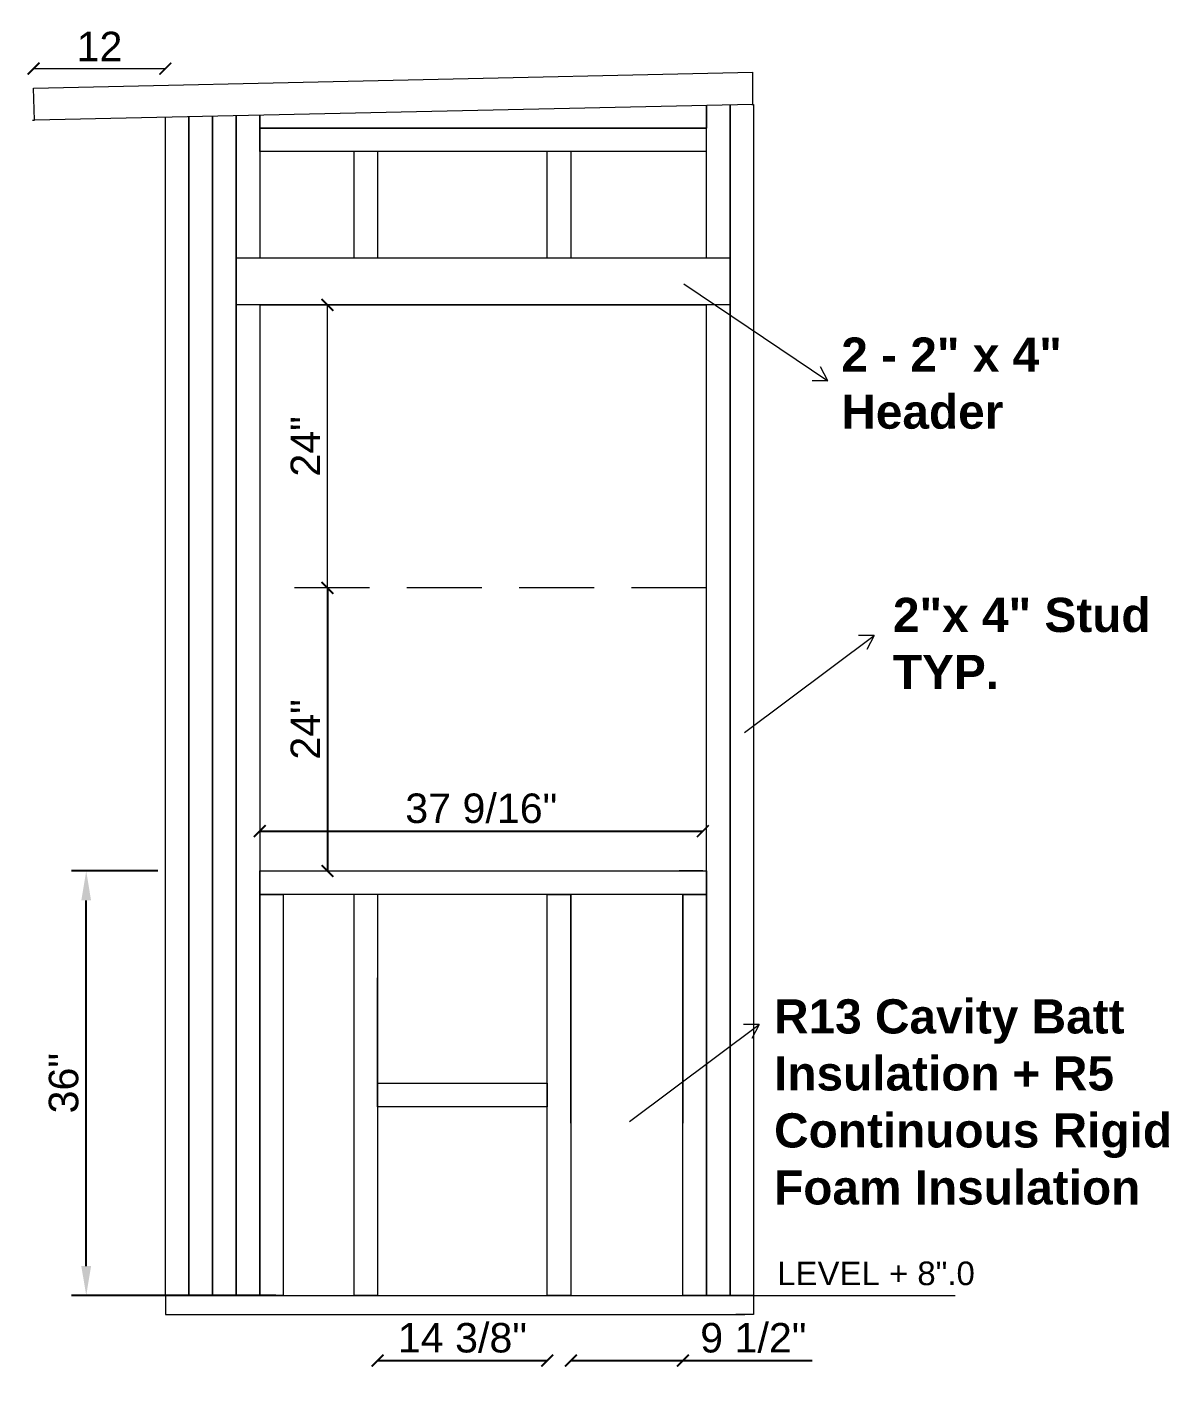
# Model space of a CAD drawing. Header units: millimetres. Extents: x 2124 to 4027, y 208 to 1400.
# Drawn here: x 3114.4 to 3211.2, y 415.2 to 530.1 of the extents above; entities that cross this region are included whole.
import ezdxf

# ---------------------------------------------------------------- set-up
doc = ezdxf.new("R2010")
doc.units = ezdxf.units.MM
doc.linetypes.add('HIDDEN', pattern=[9.525, 6.35, -3.175])
doc.layers.get('0').update_dxf_attribs({"lineweight": 0})
doc.styles.get("Standard").update_dxf_attribs({"font": 'arial.ttf'})
doc.styles.add('TITTLE SPACES', font='', dxfattribs={"height": 4})
doc.styles.add('TITTLES', font='', dxfattribs={"height": 2.9})
doc.styles.get('TITTLE SPACES').set_extended_font_data('Century Gothic')
doc.styles.get('TITTLES').set_extended_font_data('Century Gothic', bold=True)
doc.dimstyles.new('Annotative', dxfattribs={"dimscale": 0, "dimtxt": 2.5, "dimasz": 2.5, "dimexe": 1.25, "dimexo": 0.625, "dimtad": 1, "dimtxsty": 'Standard', "dimcen": 2.5, "dimadec": 0, "dimazin": 0, "dimtfac": 1, "dimtmove": 0, "dimatfit": 3, "dimfxl": 1, "dimarcsym": 0})
doc.dimstyles.new('LILI - INCHES', dxfattribs={"dimscale": 0, "dimtxt": 2.5, "dimasz": 1, "dimexe": 1.25, "dimexo": 0.625, "dimtad": 1, "dimdec": 4, "dimzin": 1, "dimlunit": 5, "dimtxsty": 'Standard', "dimblk": 'ARCHTICK', "dimcen": 2.5, "dimse1": 1, "dimse2": 1, "dimadec": 0, "dimazin": 0, "dimtfac": 1, "dimtdec": 4, "dimtmove": 0, "dimatfit": 3, "dimldrblk": 'ARCHTICK', "dimfxl": 1, "dimfrac": 2, "dimarcsym": 0})

# ---------------------------------------------------------------- blocks, each defined once
blk = doc.blocks.new('*D79')
at = {"color": 0, "lineweight": -2, "transparency": 16777216}
for p, q in [((3125.45, 458.56), (3118.12, 458.56)), ((3119.37, 425.06), (3119.37, 456.06)), ((3135.45, 422.56), (3118.12, 422.56))]:
    blk.add_line(p, q, dxfattribs=at)
at = {"color": 0, "transparency": 16777216}
for points in [[(3118.95, 456.06), (3119.78, 456.06), (3119.37, 458.56)], [(3118.95, 425.06), (3119.78, 425.06), (3119.37, 422.56)]]:
    blk.add_solid(points, dxfattribs=at)
at = {"layer": 'Defpoints', "color": 0, "transparency": 16777216}
for p in [(3119.37, 458.56), (3126.08, 458.56), (3136.08, 422.56)]:
    blk.add_point(p, dxfattribs=at)
at = {"color": 0, "transparency": 16777216, "insert": (3117.46, 440.56), "char_height": 2.5, "width": 3.5778, "attachment_point": 5, "rotation": 90}
blk.add_mtext('36"', dxfattribs=at)
blk = doc.blocks.new('_ArchTick')
at = {"color": 0, "linetype": 'ByBlock', "const_width": 0.15}
blk.add_lwpolyline([(-0.5, -0.5), (0.5, 0.5)], dxfattribs=at)
blk = doc.blocks.new('*D114')
at = {"color": 0, "lineweight": -2, "transparency": 16777216}
blk.add_line((3134.08, 461.94), (3171.66, 461.94), dxfattribs=at)
at = {"layer": 'Defpoints', "color": 0, "transparency": 16777216}
for p in [(3171.66, 461.94), (3134.08, 458.56), (3171.66, 458.56)]:
    blk.add_point(p, dxfattribs=at)
at = {"color": 0, "lineweight": -2, "transparency": 16777216, "rotation": 180}
blk.add_blockref('_ArchTick', (3134.08, 461.94), dxfattribs=at)
at = {"color": 0, "lineweight": -2, "transparency": 16777216}
blk.add_blockref('_ArchTick', (3171.66, 461.94), dxfattribs=at)
at = {"color": 0, "transparency": 16777216, "insert": (3152.87, 463.86), "char_height": 2.5, "attachment_point": 5}
blk.add_mtext('37 9/16"', dxfattribs=at)
blk = doc.blocks.new('*D116')
at = {"color": 0, "lineweight": -2, "transparency": 16777216}
blk.add_line((3144.08, 417.04), (3158.47, 417.04), dxfattribs=at)
at = {"layer": 'Defpoints', "color": 0, "transparency": 16777216}
for p in [(3144.08, 425.85), (3158.47, 425.85), (3158.47, 417.04)]:
    blk.add_point(p, dxfattribs=at)
at = {"color": 0, "lineweight": -2, "transparency": 16777216, "rotation": 180}
blk.add_blockref('_ArchTick', (3144.08, 417.04), dxfattribs=at)
at = {"color": 0, "lineweight": -2, "transparency": 16777216}
blk.add_blockref('_ArchTick', (3158.47, 417.04), dxfattribs=at)
at = {"color": 0, "transparency": 16777216, "insert": (3151.27, 418.96), "char_height": 2.5, "attachment_point": 5}
blk.add_mtext('14 3/8"', dxfattribs=at)
blk = doc.blocks.new('*D117')
at = {"color": 0, "lineweight": -2, "transparency": 16777216}
for p, q in [((3160.47, 417.04), (3169.97, 417.04)), ((3169.97, 417.04), (3180.92, 417.04))]:
    blk.add_line(p, q, dxfattribs=at)
at = {"layer": 'Defpoints', "color": 0, "transparency": 16777216}
for p in [(3160.47, 425.85), (3169.97, 425.85), (3169.97, 417.04)]:
    blk.add_point(p, dxfattribs=at)
at = {"color": 0, "lineweight": -2, "transparency": 16777216, "rotation": 180}
blk.add_blockref('_ArchTick', (3160.47, 417.04), dxfattribs=at)
at = {"color": 0, "lineweight": -2, "transparency": 16777216}
blk.add_blockref('_ArchTick', (3169.97, 417.04), dxfattribs=at)
at = {"color": 0, "transparency": 16777216, "insert": (3175.94, 418.96), "char_height": 2.5, "attachment_point": 5}
blk.add_mtext('9 1/2"', dxfattribs=at)
blk = doc.blocks.new('*D243')
at = {"color": 0, "lineweight": -2, "transparency": 16777216}
blk.add_line((3139.83, 482.56), (3139.83, 458.56), dxfattribs=at)
at = {"layer": 'Defpoints', "color": 0, "transparency": 16777216}
for p in [(3171.97, 482.56), (3139.83, 458.56), (3171.66, 458.56)]:
    blk.add_point(p, dxfattribs=at)
at = {"color": 0, "lineweight": -2, "transparency": 16777216}
for p, rotation in [((3139.83, 482.56), 90), ((3139.83, 458.56), 270)]:
    blk.add_blockref('_ArchTick', p, dxfattribs=dict(at, rotation=rotation))
at = {"color": 0, "transparency": 16777216, "insert": (3137.95, 470.56), "char_height": 2.5, "attachment_point": 5, "rotation": 90}
blk.add_mtext('24"', dxfattribs=at)

msp = doc.modelspace()

# ---------------------------------------------------------------- linework, layer by layer
for p, q in [((3175.88958, 523.56045), (3175.88958, 526.30617)), ((3114.80503, 522.21371), (3114.96793, 522.21371)), ((3170.04317, 508.3504), (3182.25463, 500.13165)), ((3134.07777, 506.56045), (3171.96793, 506.56045)), ((3182.25463, 500.13165), (3181.63276, 501.32284)), ((3182.25463, 500.13165), (3180.91704, 500.13165)), ((3182.25463, 500.13165), (3180.91704, 500.13165)), ((3182.25463, 500.13165), (3182.25463, 500.13165)), ((3175.18108, 470.29984), (3186.1924, 478.51859)), ((3186.1924, 478.51859), (3184.85481, 478.51859)), ((3186.1924, 478.51859), (3185.57053, 477.32739)), ((3186.1924, 478.51859), (3186.1924, 478.51859)), ((3170.15718, 458.56045), (3169.65718, 458.56045)), ((3171.65718, 458.56045), (3170.15718, 458.56045)), ((3171.96793, 458.56045), (3171.96793, 437.14636)), ((3160.46793, 437.17013), (3160.46793, 456.56045)), ((3169.96793, 456.56045), (3169.96793, 437.17013)), ((3144.07777, 440.56045), (3144.07777, 449.48735)), ((3165.43893, 437.32226), (3176.45026, 445.541)), ((3176.45026, 445.541), (3175.11267, 445.541)), ((3176.45026, 445.541), (3175.82839, 444.34981)), ((3176.45026, 445.541), (3176.45026, 445.541)), ((3126.65718, 422.56045), (3175.50048, 422.56045)), ((3172.75276, 422.56045), (3193.05391, 422.56045))]:
    msp.add_line(p, q)
at = {"color": 9, "linetype": 'HIDDEN', "true_color": 0xc7c8ca}
msp.add_line((3171.96793, 482.56045), (3134.07777, 482.56045), dxfattribs=at)
for points in [[(3175.88958, 523.56218), (3114.96793, 522.21371), (3114.90684, 524.93914), (3175.88958, 526.30617)], [(3171.96793, 523.47538), (3171.96793, 521.56045), (3134.07777, 521.56045), (3134.07777, 522.6367)], [(3173.96793, 523.51965), (3173.96793, 422.56045), (3171.96793, 422.56045), (3171.96793, 506.56045)], [(3171.96793, 510.56045), (3171.96793, 523.47538)], [(3175.81124, 523.56045), (3175.96793, 523.56045), (3175.96793, 422.56045), (3173.96793, 422.56045), (3173.96793, 523.51965)], [(3128.07777, 522.50389), (3128.07777, 422.56045), (3126.07777, 422.56045), (3126.07777, 522.45962)], [(3130.07777, 522.54816), (3130.07777, 422.56045), (3128.07777, 422.56045), (3128.07777, 522.50389)], [(3132.07777, 522.59243), (3132.07777, 422.56045), (3130.07777, 422.56045), (3130.07777, 522.54816)], [(3134.07777, 506.56045), (3134.07777, 422.56045), (3132.07777, 422.56045), (3132.07777, 522.59243)], [(3134.07777, 522.6367), (3134.07777, 510.56045)], [(3171.96793, 519.56045), (3134.07777, 519.56045), (3134.07777, 521.56045), (3171.96793, 521.56045)], [(3142.07777, 510.56045), (3142.07777, 519.56045)], [(3144.07777, 519.56045), (3144.07777, 510.56045)], [(3158.46793, 510.56045), (3158.46793, 519.56045)], [(3160.46793, 519.56045), (3160.46793, 510.56045)], [(3132.07777, 508.56045), (3132.07777, 508.56045), (3132.07777, 510.56045), (3173.96793, 510.56045), (3173.96793, 508.56045)], [(3173.96793, 508.56045), (3173.96793, 506.56045), (3132.07777, 506.56045), (3132.07777, 508.56045)], [(3142.07777, 458.56045), (3144.07777, 458.56045)], [(3136.07777, 456.56045), (3136.07777, 422.56045), (3134.07777, 422.56045), (3134.07777, 456.56045), (3136.07777, 456.56045)], [(3144.07777, 456.56045), (3144.07777, 422.56045), (3142.07777, 422.56045), (3142.07777, 456.56045)], [(3126.07777, 422.56045), (3126.07777, 420.93545), (3175.21793, 420.93545)], [(3174.39826, 422.55125), (3175.96793, 422.55125), (3175.96793, 420.93545), (3174.46793, 420.93545)]]:
    msp.add_lwpolyline(points)
for points in [[(3171.96793, 458.56045), (3171.96793, 456.56045), (3134.07777, 456.56045), (3134.07777, 458.56045)], [(3158.46793, 456.56045), (3160.46793, 456.56045), (3160.46793, 422.56045), (3158.46793, 422.56045)], [(3169.96793, 456.56045), (3171.96793, 456.56045), (3171.96793, 422.56045), (3169.96793, 422.56045)], [(3158.46793, 440.56045), (3158.46793, 438.56045), (3144.07777, 438.56045), (3144.07777, 440.56045)]]:
    msp.add_lwpolyline(points, close=True)

# ---------------------------------------------------------------- texts
at = {"char_height": 2.9, "attachment_point": 1, "style": 'TITTLES'}
for s, width, insert in [('{\\fArial|b1|i0|c0|p34;2 - 2" x 4"\\PHeader}', 31.1408064, (3183.40288, 503.79703)), ('{\\fArial|b1|i0|c0|p34;2"x 4" Stud TYP.}', 22.2518176, (3187.77945, 481.72088)), ('{\\fArial|b1|i0|c0|p34;R13 Cavity Batt\\PInsulation} {\\fArial|b1|i0|c0|p34;+} {\\fArial|b1|i0|c0|p34;R5 Continuous Rigid Foam Insulation}  ', 41.7107416, (3177.7016, 447.67798))]:
    msp.add_mtext_dynamic_manual_height_columns(s, width=width, gutter_width=14.5, heights=[0], dxfattribs=dict(at, insert=insert))
at = {"insert": (3177.96941, 425.43579), "char_height": 2, "width": 16.5491487, "attachment_point": 1, "style": 'TITTLE SPACES'}
msp.add_mtext('{\\fArial|b0|i0|c0|p34;LEVEL + 8".0}', dxfattribs=at)

# ---------------------------------------------------------------- dimensions: what is measured, and where the dimension line sits
msp.add_linear_dim(base=(3126.07777, 526.59875), p1=(3114.90684, 524.93914), p2=(3126.07777, 522.45962), text='12', dimstyle='LILI - INCHES', override={"dimpost": '<>"'}).render()
msp.add_linear_dim(base=(3139.82906, 506.56045), p1=(3171.96793, 482.56045), p2=(3134.07777, 506.56045), angle=90, dimstyle='LILI - INCHES', override={"dimpost": '<>"'}).render()
dim = msp.add_linear_dim(base=(3139.82906, 458.56045), p1=(3171.96793, 482.56045), p2=(3171.65718, 458.56045), angle=90, dimstyle='LILI - INCHES', override={"dimpost": '"'})
dim.commit()
dim.dimension.update_dxf_attribs({"geometry": '*D243', "text_midpoint": (3137.94894, 470.56045)})
for base, p1, p2, picture, middle in [((3171.65718, 461.93828), (3134.07777, 458.56045), (3171.65718, 458.56045), '*D114', (3152.86748, 463.85676)), ((3158.46793, 417.04198), (3144.07777, 425.84855), (3158.46793, 425.84855), '*D116', (3151.27285, 418.96047)), ((3169.96793, 417.04198), (3160.46793, 425.84855), (3169.96793, 425.84855), '*D117', (3175.94235, 418.95962))]:
    dim = msp.add_linear_dim(base=base, p1=p1, p2=p2, dimstyle='LILI - INCHES', override={"dimpost": '"'})
    dim.commit()
    dim.dimension.update_dxf_attribs({"geometry": picture, "text_midpoint": middle})
dim = msp.add_linear_dim(base=(3119.36505, 458.56045), p1=(3136.07777, 422.56045), p2=(3126.07777, 458.56045), angle=90, text='<>"', dimstyle='Annotative')
dim.commit()
dim.dimension.update_dxf_attribs({"geometry": '*D79', "text_midpoint": (3117.46277, 440.56045)})

doc.saveas('drawing.dxf')
